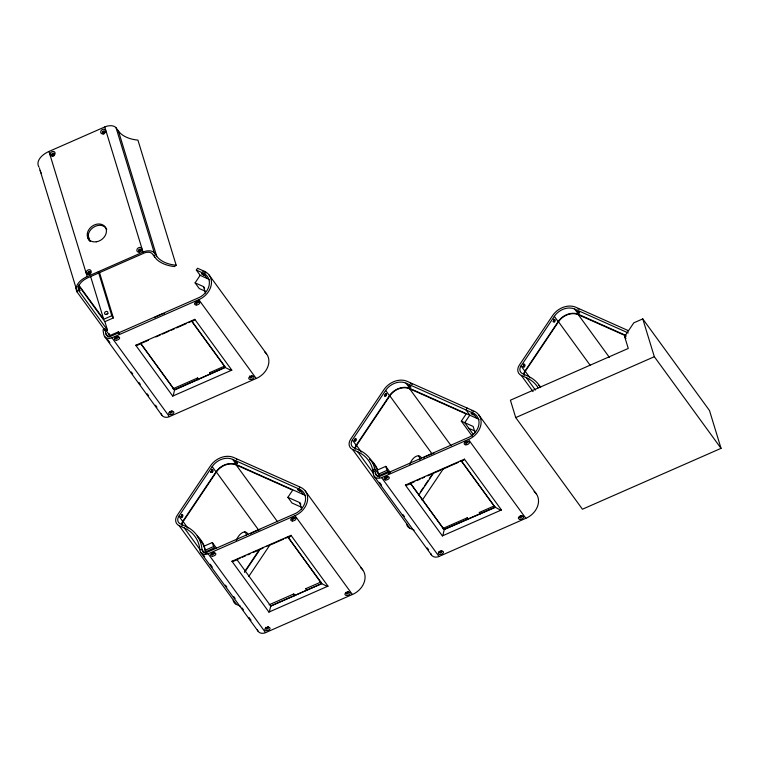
<?xml version="1.0" encoding="UTF-8"?>
<svg xmlns="http://www.w3.org/2000/svg" width="759" height="759" viewBox="0 0 759 759"><rect width="100%" height="100%" fill="white"/><g stroke="black" fill="none" stroke-linecap="round" stroke-linejoin="round"><path stroke-width="1.14" d="M76.261 287.955L76.27 288.486M178.906 516.148L178.441 516.936A6.708 5.341 -36.1 0 0 179.731 523.539L188.716 527.837A42.077 33.491 -36.1 0 1 201.828 547.97L202.036 550.038A4.867 3.871 -36.1 0 0 206.97 552.305L295.649 513.388A15.664 12.467 -36.1 0 0 300.602 489.735L232.596 459.347A15.664 12.467 -36.1 0 0 212.197 466.605L178.906 516.148L182.739 521.414L182.274 522.201A6.708 5.341 -36.1 0 0 181.581 524.478M301.684 507.325L292.016 503.018L287.879 497.335L292.708 490.143L236.191 464.973A15.218 12.116 -36.1 0 0 216.372 472.022L182.644 522.306A6.262 4.981 -36.1 0 0 182.056 525.807M352.356 439.973L351.891 440.751A6.708 5.341 -36.1 0 0 353.182 447.355L362.166 451.662A42.077 33.491 -36.1 0 1 374.585 468.227L375.487 473.863A4.867 3.871 -36.1 0 0 380.42 476.121L469.1 437.212A15.664 12.467 -36.1 0 0 474.052 413.551L406.046 383.172A15.664 12.467 -36.1 0 0 385.648 390.43L352.356 439.973L356.189 445.239L355.724 446.017A6.708 5.341 -36.1 0 0 355.013 449.053M472.383 436.34L461.33 421.16L466.159 413.968L409.642 388.798A15.218 12.116 -36.1 0 0 389.822 395.847L356.094 446.121A6.262 4.981 -36.1 0 0 355.43 448.948M628.234 332.926L574.724 309.084A15.664 12.467 -36.1 0 0 554.326 316.342L520.57 366.673A6.708 5.341 -36.1 0 0 521.86 373.276L530.845 377.584A42.077 33.491 -36.1 0 1 540.617 387.574M625.653 335.326L578.557 314.349A15.664 12.467 -36.1 0 0 558.159 321.617L524.403 371.938A6.708 5.341 -36.1 0 0 523.71 374.215M626.308 336.085L578.32 314.71A15.218 12.116 -36.1 0 0 558.501 321.769L524.773 372.043A6.262 4.981 -36.1 0 0 524.184 375.544M209.342 279.758A15.664 12.467 -36.1 0 0 208.241 278.999L200.167 275.308L196.334 270.043L197.539 268.25L204.418 271.314L205.803 273.212M205.537 291.352L199.237 288.543L195.101 282.86L200.167 275.308M182.739 521.414L216.03 471.87A15.664 12.467 -36.1 0 1 236.428 464.612L304.435 495.001A15.664 12.467 -36.1 0 1 305.535 495.75M244.882 571.261L259.236 549.886M244.578 572.381L259.587 550.038M248.715 576.527L269.597 545.436M356.189 445.239L389.481 395.695A15.664 12.467 -36.1 0 1 409.879 388.437L477.885 418.816A15.664 12.467 -36.1 0 1 478.986 419.575M467.183 408.067L465.979 409.86L469.812 415.126L464.745 422.678L473.028 434.063M420.287 492.164L423.55 487.316M424.86 485.371L428.123 480.513M429.423 478.568L432.687 473.711M418.674 495.229L433.683 472.885M422.165 500.352L443.047 469.261A15.664 12.467 -36.1 0 1 443.512 468.616M624.61 336.503L633.784 322.841L642.769 318.894L709.485 410.515L721.05 448.341L582.447 509.213L515.722 417.592L510.409 400.211L628.262 348.447L624.61 336.503L625.995 338.41M410.192 483.711L414.727 481.519M39.164 167.322A17.903 10.446 -17 0 1 48.965 151.458L104.77 126.943A8.956 5.228 -17 0 1 116.051 127.768L118.442 131.06A39.838 23.244 -17 0 0 137.18 140.035L137.92 140.092L176.173 265.223L174.475 266.57A42.077 24.554 -17 0 1 156.449 259.142L151.914 253.392A6.708 3.918 -17 0 0 144.637 252.861L88.016 277.69A15.664 9.146 -17 0 0 79.439 291.57L107.436 330.013L105.416 330.896L77.418 292.462L39.506 168.451M236.742 559.886L233.601 561.262A9.981 6.755 31.7 0 1 231.941 561.28L268.933 612.086L327.992 586.147L291.001 535.342L231.941 561.28M409.945 483.976L407.052 485.086A9.981 6.755 31.7 0 1 405.391 485.096L442.383 535.901L501.443 509.963L464.442 459.167L405.391 485.096M105.055 329.017L103.025 329.909L103.651 333.998A7.106 5.655 -36.1 0 0 111.971 337.802L200.12 299.065A17.903 14.25 -36.1 0 0 211.306 284.587A17.903 14.25 -36.1 0 0 204.418 271.314M161.193 413.693A7.106 5.655 -36.1 0 0 163.062 416.387L163.802 416.805A7.106 5.655 -36.1 0 0 169.371 416.644L257.529 377.897A17.903 14.25 -36.1 0 0 264.455 351.721M179.162 525.683L184.276 527.96A39.838 31.707 -36.1 0 1 199.75 548.605L199.845 550A7.106 5.655 -36.1 0 0 208.165 553.804L296.314 515.057A17.903 14.25 -36.1 0 0 307.499 500.579A17.903 14.25 -36.1 0 0 300.611 487.306L233.81 457.544A17.903 14.25 -36.1 0 0 210.49 465.846L177.16 515.446A8.956 7.125 -36.1 0 0 179.162 525.683L236.561 604.515L240.66 606.337M352.612 449.499L357.726 451.785A39.838 31.707 -36.1 0 1 372.536 469.062L373.295 473.825A7.106 5.655 -36.1 0 0 381.616 477.62L469.764 438.882A17.903 14.25 -36.1 0 0 480.95 424.404A17.903 14.25 -36.1 0 0 474.062 411.131L407.26 381.369A17.903 14.25 -36.1 0 0 383.94 389.671L350.611 439.271A8.956 7.125 -36.1 0 0 352.612 449.499L410.012 528.34L414.11 530.161M257.386 629.685A7.106 5.655 -36.1 0 0 259.255 632.38L259.995 632.807A7.106 5.655 -36.1 0 0 265.565 632.636L353.722 593.899A17.903 14.25 -36.1 0 0 360.648 567.723M430.837 553.51A7.106 5.655 -36.1 0 0 432.706 556.205L433.446 556.622A7.106 5.655 -36.1 0 0 439.015 556.461L527.173 517.714A17.903 14.25 -36.1 0 0 534.099 491.538M77.418 292.462A17.903 10.446 -17 0 1 87.219 276.589L143.024 252.083A8.956 5.228 -17 0 1 149.684 250.849L150.69 250.982A8.956 5.228 -17 0 1 154.305 252.908L156.696 256.191A39.838 23.244 -17 0 0 175.443 265.176L176.173 265.223M78.68 284.938L103.689 319.283L111.782 315.735L113.376 317.917L104.875 321.655L78.936 286.029M109.277 336.256L109.296 334.102L110.245 335.402L118.338 331.854L119.609 333.599M196.534 302.129L198.678 301.19M135.747 345.279L194.807 319.349L231.799 370.145L172.739 396.084L135.747 345.279A9.981 6.755 31.7 0 0 137.407 345.269L140.747 343.609L174.551 390.031L173.441 394.746A9.981 4.488 -85.8 0 1 172.739 396.084M141.829 343.134L148.337 340.279M155.927 336.939L160.263 335.042M162.435 334.083L168.944 331.228M171.107 330.279L174.361 328.846M176.534 327.897L186.297 323.609M188.46 322.651L191.714 321.228L225.518 367.65L230.053 369.88A9.981 6.755 31.7 0 0 231.799 370.145M172.9 388.817L197.587 377.973L198.222 378.845M210.29 374.491L209.721 372.641L224.749 366.037M174.447 389.69L225.414 367.299L174.551 390.031L140.643 343.267M197.179 535.968A42.523 33.851 -36.1 0 1 204.247 546.082L212.34 542.533L216.476 548.216M390.562 472.914L385.79 466.349L377.697 469.906A42.523 33.851 -36.1 0 0 369.956 459.204M212.34 542.533L213.583 546.546L205.49 550.095L206.827 553.406M385.79 466.349L387.033 470.362L378.532 474.1L374.699 468.834L372.669 469.726L374.054 471.624M206.439 551.404L214.531 547.846L213.583 546.546M251.457 533.065L258.743 529.867A1.793 1.044 -17 0 1 259.853 529.611M425.951 456.425L432.194 453.683M515.722 417.592L654.334 356.711L721.05 448.341M291.655 518.596L293.799 517.657M465.106 442.421L467.25 441.482M240.195 558.178L236.941 559.611L270.745 606.033L269.635 610.739A9.981 4.488 -85.8 0 1 268.933 612.086M242.358 557.229L245.612 555.797M247.785 554.848L249.958 553.89M253.202 552.467L257.548 550.56M259.711 549.601L262.965 548.178M268.392 545.797L283.572 539.127M285.735 538.178L290.213 536.395A9.981 4.488 -85.8 0 0 291.001 535.342M416.9 480.57L420.154 479.138M422.317 478.189L424.49 477.24M427.744 475.808L432.08 473.901M434.252 472.952L440.751 470.096M442.924 469.138L458.104 462.468M269.094 604.809L293.78 593.965L294.416 594.838M306.484 590.493L305.915 588.633L320.943 582.039M442.544 528.634L467.231 517.79L467.867 518.663M479.935 514.308L479.365 512.458L494.394 505.855M321.607 583.301L287.803 536.879L321.712 583.643L270.745 606.033L321.712 583.643L326.237 585.882A9.981 6.755 31.7 0 0 327.992 586.147M442.383 535.901A9.981 4.488 -85.8 0 0 443.085 534.564L444.195 529.848L410.287 483.085L444.091 529.507L495.058 507.116L499.688 509.697A9.981 6.755 31.7 0 0 501.443 509.963M192.416 321.38L194.019 320.402A9.981 4.488 -85.8 0 0 194.807 319.349M628.376 330.649L575.929 307.291A17.903 14.25 -36.1 0 0 552.618 315.583L519.289 365.193A8.956 7.125 -36.1 0 0 521.281 375.42L533.046 391.568M521.281 375.42L526.404 377.697A39.838 31.707 -36.1 0 1 538.159 387.802M196.334 270.043L204.408 273.733A15.664 12.467 -36.1 0 1 199.456 297.395L110.776 336.303A4.867 3.871 -36.1 0 1 105.843 334.045L105.245 330.004M195.101 282.86L203.497 286.608L204.664 288.211M461.33 421.16L473.142 426.425L475.087 432.782M468.882 428.361L475.181 431.169M287.879 497.335L299.691 502.6L300.858 504.204M203.773 274.065L202.966 273.591M579.506 311.921L578.918 311.579M473.189 413.778L472.392 413.247M299.388 489.745L298.657 489.175M410.239 385.657L409.632 385.164M236.457 461.595L235.983 461.121M574.724 309.084L578.557 314.349M578.32 314.71L609.401 357.404M558.501 321.769L590.274 365.402M554.326 316.342L558.159 321.617M525.219 371.293L530.057 377.935M521.035 365.885L524.867 371.151M526.404 377.697L535.399 390.05M478.777 414.85L536.186 493.682M472.81 412.905L476.643 418.171M468.445 439.489L525.854 518.321M406.046 383.172L409.879 388.437M409.642 388.798L451.093 445.713M461.254 460.694L495.058 507.116M479.365 512.458L480.001 513.331M389.822 395.847L431.956 453.711M385.648 390.43L389.481 395.695M387.033 470.362L389.253 473.417M381.616 477.62L439.015 556.461M356.54 445.381L361.379 452.022M375.382 473.208L377.935 476.718M357.726 451.785L373.637 473.625M379.519 482.373L381.597 485.219M403.038 514.659L404.424 516.566M427.251 547.903L428.626 549.81M374.111 476.197L431.52 555.028M209.133 275.033L266.542 353.865M203.165 273.088L206.998 278.354M198.811 299.672L256.21 378.504M192.302 321.825L224.721 366.36M305.327 491.026L362.736 569.857M299.359 489.081L303.192 494.346M209.721 372.641L210.357 373.513M295.004 515.665L352.404 594.496M232.596 459.347L236.428 464.612M236.191 464.973L277.642 521.888M305.915 588.633L306.551 589.515M216.372 472.022L258.506 529.896M212.197 466.605L216.03 471.87M111.971 337.802L169.371 416.644M105.691 329.89L108.888 334.283M105.738 333.391L108.29 336.901M107.806 339.7L109.875 342.556M131.316 371.995L132.702 373.893M138.925 382.441L140.311 384.339M147.227 393.845L148.612 395.743M155.529 405.24L156.914 407.137M104.467 336.379L161.876 415.211M208.165 553.804L265.565 632.636M183.09 521.556L187.928 528.198M201.932 549.393L204.484 552.903M184.276 527.96L200.186 549.81M201.922 552.846L204.693 556.651M210.224 564.25L212.302 567.096M225.442 585.142L226.818 587.039M233.734 596.536L235.119 598.443M242.036 607.94L243.421 609.838M248.952 617.437L251.03 620.283M200.661 552.372L258.069 631.213M41.318 173.346L40.958 172.616M77.095 290.801L76.574 289.53M40.625 171.847L40.18 170.481M204.247 546.082L206.078 553.102M642.769 318.894L654.334 356.711M467.231 517.79L467.8 519.64M444.091 529.507L495.162 507.467L461.358 461.045L463.664 460.22A9.981 4.488 -85.8 0 0 464.442 459.167M388.617 473.758L387.982 471.671L379.889 475.219L378.94 473.92L379.528 476.927M299.691 502.6L301.636 508.957M203.497 286.608L205.442 292.965M293.78 593.965L294.35 595.824M197.587 377.973L198.156 379.823M118.442 131.06L156.696 256.191M116.051 127.768L154.305 252.908M154.058 255.024L154.694 257.111M104.77 126.943L143.024 252.083M118.338 331.854L118.973 333.941M87.826 234.351L89.894 241.125M99.22 271.618L113.376 317.917M87.608 236.675L88.642 240.062M98.309 271.684L111.782 315.735M104.875 321.655L107.436 330.013M89.183 271.855L89.875 274.113A1.347 1.072 -36.1 0 1 88.272 273.705A1.347 1.072 -36.1 0 1 89.192 272.073A1.347 1.072 -36.1 0 1 90.71 272.718M90.568 276.371L103.689 319.283M104.723 328.647L105.416 330.896M48.965 151.458L87.219 276.589M77.845 286.342L79.439 291.57M406.606 524.08L406.852 525A8.956 7.125 -36.1 0 0 410.012 528.34M233.155 600.255L233.402 601.175A8.956 7.125 -36.1 0 0 236.561 604.515M379.111 477.06L378.418 473.493A42.077 33.491 -36.1 0 0 369.861 459.707M109.296 334.102L109.884 337.11M90.274 241.248A10.294 8.197 -36.1 0 1 93.006 227.596A10.294 8.197 -36.1 0 1 106.772 229.36M90.71 273.069A1.347 1.072 -36.1 0 1 90.444 273.667M139.02 251.618A1.347 1.072 -36.1 0 1 139.95 249.787A1.347 1.072 -36.1 0 1 141.383 250.821M104.315 133.688A1.347 1.072 -36.1 0 1 102.807 133.252A1.347 1.072 -36.1 0 1 103.509 131.686A1.347 1.072 -36.1 0 1 105.112 131.905M54.287 155.5A1.347 1.072 -36.1 0 1 53.595 155.956M52.713 155.956A1.347 1.072 -36.1 0 1 52.437 154.333A1.347 1.072 -36.1 0 1 54.297 153.878M106.469 314.482A1.793 1.423 -36.1 0 1 107.996 313.571M202.33 271.02A2.685 0.674 33.9 0 1 203.137 271.333M203.829 271.722A2.685 0.674 33.9 0 1 204.304 272.026M154.409 317.679A1.793 1.044 -17 0 1 155.263 317.063L162.549 313.865A1.793 1.044 -17 0 1 164.267 313.695M172.027 410.97A1.347 0.787 -17 0 1 171.069 411.9A1.347 0.787 -17 0 1 169.637 411.843M252.035 376.056A1.347 0.787 -17 0 1 250.423 376.853A1.347 0.787 -17 0 1 249.55 376.056M117.797 336.598A1.347 0.787 -17 0 1 116.118 337.575A1.347 0.787 -17 0 1 115.34 336.598M197.757 300.953A1.347 0.787 -17 0 1 197.198 302.158A1.347 0.787 -17 0 1 195.442 302.158M355.25 438.332A1.347 0.74 -66 0 1 355.203 439.897A1.347 0.74 -66 0 1 354.045 440.704M355.316 439.167A2.685 1.48 -66 0 1 354.567 440.637M385.563 393.504A1.347 0.74 -66 0 1 385.411 394.927A1.347 0.74 -66 0 1 384.405 395.771M385.695 393.418A2.685 1.48 -66 0 1 384.614 395.875M410.296 383.323A2.685 0.674 33.9 0 1 410.998 383.703M411.691 384.168A2.685 0.674 33.9 0 1 412.128 384.5M409.756 464.252A10.294 5.664 -66 0 1 416.017 456.377A10.294 5.664 -66 0 1 421.568 458.455M418.465 455.827A10.294 5.664 -66 0 1 419.964 459.935M460.428 461.111A15.664 12.467 -36.1 0 1 462.487 461.624M440.286 470.182A1.347 0.74 -66 0 1 439.841 470.523M471.662 410.771A2.685 0.674 33.9 0 1 472.354 410.961M473.236 411.397A2.685 0.674 33.9 0 1 473.711 411.682M423.807 458.085A1.793 1.044 -17 0 1 423.873 457.791M424.186 457.354A1.793 1.044 -17 0 1 424.907 456.88M432.858 453.484A1.793 1.044 -17 0 1 433.911 453.512M441.653 550.617A1.347 0.787 -17 0 1 440.581 551.755A1.347 0.787 -17 0 1 439.082 551.385M521.727 515.788A1.347 0.787 -17 0 1 520.674 516.585A1.347 0.787 -17 0 1 519.374 516.49M387.451 476.244A1.347 0.787 -17 0 1 386.369 477.307A1.347 0.787 -17 0 1 384.898 477.013M467.506 441.33A1.347 0.787 -17 0 1 465.846 442.222A1.347 0.787 -17 0 1 465.02 441.33M523.302 364.225A1.347 0.74 -66 0 1 524.033 365.421A1.347 0.74 -66 0 1 522.59 366.531M524.175 364.054A2.685 1.48 -66 0 1 522.904 366.948M553.691 319.188A1.347 0.74 -66 0 1 554.25 320.459A1.347 0.74 -66 0 1 552.931 321.655M554.279 319.852A2.685 1.48 -66 0 1 553.605 321.38M578.007 308.885A2.685 0.674 33.9 0 1 578.975 309.236M538.634 385.126A42.523 33.851 -36.1 0 1 540.588 386.948M181.799 514.507A1.347 0.74 -66 0 1 181.885 515.75A1.347 0.74 -66 0 1 181.003 516.86M181.942 515.086A2.685 1.48 -66 0 1 181.268 516.604M211.808 469.432A1.347 0.74 -66 0 1 211.96 471.102A1.347 0.74 -66 0 1 210.623 471.766M212.264 469.347A2.685 1.48 -66 0 1 210.632 472.534M236.419 459.309A2.685 0.674 33.9 0 1 237.074 459.612M299.331 487.335A2.685 0.674 33.9 0 1 300.023 487.714M250.423 533.966A1.793 1.044 -17 0 1 250.887 533.397M236.305 540.436A10.294 5.664 -66 0 1 242.567 532.552A10.294 5.664 -66 0 1 248.117 534.63M244.54 531.623A10.294 5.664 -66 0 1 246.438 535.256M287.338 537.353A15.664 12.467 -36.1 0 1 288.714 537.695M289.046 537.799A15.664 12.467 -36.1 0 1 289.691 538.046M268.079 626.583A1.347 0.787 -17 0 1 267.13 627.94A1.347 0.787 -17 0 1 265.631 627.313M348.296 591.622A1.347 0.787 -17 0 1 347.224 592.76A1.347 0.787 -17 0 1 345.724 592.39M266.997 546.157A1.347 0.74 -66 0 1 266.751 546.452M198.127 537.495A42.077 33.491 -36.1 0 1 205.661 553.235M213.915 552.191A1.347 0.787 -17 0 1 212.918 553.482A1.347 0.787 -17 0 1 211.4 552.95M294.094 517.249A1.347 0.787 -17 0 1 293.012 518.302A1.347 0.787 -17 0 1 291.532 518.018M201.543 273.619L203.773 275.1L201.543 273.619M235.252 461.785L237.491 463.265L235.271 461.757M297.737 489.621L299.966 491.101L297.737 489.621M408.703 385.61L410.942 387.09L408.721 385.572M471.187 413.437L473.417 414.917L471.225 413.389M577.381 311.522L579.62 313.002L577.4 311.494M78.832 288.306L79.942 290.725L78.86 288.268M139.656 251.466A1.347 1.072 -36.1 0 0 140.851 249.569A1.347 1.072 -36.1 0 0 138.679 249.891A1.347 1.072 -36.1 0 0 139.656 251.466M139.201 252.102A2.685 2.135 -36.1 0 0 141.591 248.307A2.685 2.135 -36.1 0 0 137.246 248.952A2.685 2.135 -36.1 0 0 139.201 252.102M88.983 273.724A1.347 1.072 -36.1 0 0 90.179 271.826A1.347 1.072 -36.1 0 0 88.006 272.149A1.347 1.072 -36.1 0 0 88.983 273.724M88.528 274.35A2.685 2.135 -36.1 0 0 90.919 270.565A2.685 2.135 -36.1 0 0 86.573 271.2A2.685 2.135 -36.1 0 0 88.528 274.35M103.509 133.233A1.347 1.072 -36.1 0 0 104.704 131.335A1.347 1.072 -36.1 0 0 102.531 131.658A1.347 1.072 -36.1 0 0 103.509 133.233M103.053 133.859A2.685 2.135 -36.1 0 0 105.444 130.074A2.685 2.135 -36.1 0 0 101.099 130.709A2.685 2.135 -36.1 0 0 103.053 133.859M52.921 155.453A1.347 1.072 -36.1 0 0 54.107 153.555A1.347 1.072 -36.1 0 0 51.944 153.878A1.347 1.072 -36.1 0 0 52.921 155.453M52.466 156.079A2.685 2.135 -36.1 0 0 54.847 152.293A2.685 2.135 -36.1 0 0 50.511 152.929A2.685 2.135 -36.1 0 0 52.466 156.079M96.27 241.817A10.294 8.197 -36.1 0 0 105.416 227.292A10.294 8.197 -36.1 0 0 88.775 229.74A10.294 8.197 -36.1 0 0 96.27 241.817M106.042 314.482A1.793 1.423 -36.1 0 0 107.75 312.015A1.793 1.423 -36.1 0 0 104.875 312.3A1.793 1.423 -36.1 0 0 106.042 314.482M250.631 377.764A1.347 0.787 -17 0 0 252.377 376.53A1.347 0.787 -17 0 0 250.261 376.455A1.347 0.787 -17 0 0 250.631 377.764M250.432 379.443A2.685 1.565 -17 0 0 253.923 376.976A2.685 1.565 -17 0 0 249.692 376.825A2.685 1.565 -17 0 0 250.432 379.443M170.547 412.934A1.347 0.787 -17 0 0 172.284 411.71A1.347 0.787 -17 0 0 170.168 411.634A1.347 0.787 -17 0 0 170.547 412.934M170.339 414.613A2.685 1.565 -17 0 0 173.83 412.156A2.685 1.565 -17 0 0 169.599 412.004A2.685 1.565 -17 0 0 170.339 414.613M196.42 303.306A1.347 0.787 -17 0 0 198.165 302.073A1.347 0.787 -17 0 0 196.04 301.997A1.347 0.787 -17 0 0 196.42 303.306M196.22 304.985A2.685 1.565 -17 0 0 199.702 302.528A2.685 1.565 -17 0 0 195.471 302.376A2.685 1.565 -17 0 0 196.22 304.985M116.326 338.476A1.347 0.787 -17 0 0 118.072 337.252A1.347 0.787 -17 0 0 115.956 337.176A1.347 0.787 -17 0 0 116.326 338.476M116.127 340.155A2.685 1.565 -17 0 0 119.609 337.698A2.685 1.565 -17 0 0 115.377 337.546A2.685 1.565 -17 0 0 116.127 340.155M355.705 440.827A1.347 0.74 -66 0 0 356.075 438.683A1.347 0.74 -66 0 0 354.633 440.106A1.347 0.74 -66 0 0 355.705 440.827M385.914 395.866A1.347 0.74 -66 0 0 386.293 393.712A1.347 0.74 -66 0 0 384.841 395.135A1.347 0.74 -66 0 0 385.914 395.866M520.276 517.581A1.347 0.787 -17 0 0 522.021 516.348A1.347 0.787 -17 0 0 519.906 516.272A1.347 0.787 -17 0 0 520.276 517.581M520.076 519.26A2.685 1.565 -17 0 0 523.568 516.794A2.685 1.565 -17 0 0 519.327 516.642A2.685 1.565 -17 0 0 520.076 519.26M440.192 552.751A1.347 0.787 -17 0 0 441.928 551.527A1.347 0.787 -17 0 0 439.812 551.451A1.347 0.787 -17 0 0 440.192 552.751M439.983 554.431A2.685 1.565 -17 0 0 443.474 551.973A2.685 1.565 -17 0 0 439.243 551.821A2.685 1.565 -17 0 0 439.983 554.431M466.064 443.123A1.347 0.787 -17 0 0 467.8 441.89A1.347 0.787 -17 0 0 465.684 441.814A1.347 0.787 -17 0 0 466.064 443.123M465.865 444.802A2.685 1.565 -17 0 0 469.347 442.345A2.685 1.565 -17 0 0 465.115 442.193A2.685 1.565 -17 0 0 465.865 444.802M385.97 478.293A1.347 0.787 -17 0 0 387.716 477.069A1.347 0.787 -17 0 0 385.6 476.994A1.347 0.787 -17 0 0 385.97 478.293M385.771 479.973A2.685 1.565 -17 0 0 389.253 477.515A2.685 1.565 -17 0 0 385.022 477.364A2.685 1.565 -17 0 0 385.771 479.973M524.374 366.749A1.347 0.74 -66 0 0 524.754 364.595A1.347 0.74 -66 0 0 523.302 366.018A1.347 0.74 -66 0 0 524.374 366.749M554.592 321.778A1.347 0.74 -66 0 0 554.971 319.634A1.347 0.74 -66 0 0 553.52 321.057A1.347 0.74 -66 0 0 554.592 321.778M346.825 593.756A1.347 0.787 -17 0 0 348.571 592.523A1.347 0.787 -17 0 0 346.455 592.447A1.347 0.787 -17 0 0 346.825 593.756M346.626 595.436A2.685 1.565 -17 0 0 350.117 592.978A2.685 1.565 -17 0 0 345.876 592.826A2.685 1.565 -17 0 0 346.626 595.436M266.741 628.926A1.347 0.787 -17 0 0 268.477 627.702A1.347 0.787 -17 0 0 266.362 627.627A1.347 0.787 -17 0 0 266.741 628.926M266.532 630.606A2.685 1.565 -17 0 0 270.024 628.148A2.685 1.565 -17 0 0 265.792 627.997A2.685 1.565 -17 0 0 266.532 630.606M292.613 519.298A1.347 0.787 -17 0 0 294.35 518.074A1.347 0.787 -17 0 0 292.234 517.999A1.347 0.787 -17 0 0 292.613 519.298M292.414 520.978A2.685 1.565 -17 0 0 295.896 518.52A2.685 1.565 -17 0 0 291.665 518.369A2.685 1.565 -17 0 0 292.414 520.978M212.52 554.478A1.347 0.787 -17 0 0 214.266 553.245A1.347 0.787 -17 0 0 212.15 553.169A1.347 0.787 -17 0 0 212.52 554.478M212.321 556.157A2.685 1.565 -17 0 0 215.803 553.7A2.685 1.565 -17 0 0 211.571 553.548A2.685 1.565 -17 0 0 212.321 556.157M182.255 517.002A1.347 0.74 -66 0 0 182.625 514.858A1.347 0.74 -66 0 0 181.183 516.281A1.347 0.74 -66 0 0 182.255 517.002M212.463 472.041A1.347 0.74 -66 0 0 212.843 469.887A1.347 0.74 -66 0 0 211.391 471.311A1.347 0.74 -66 0 0 212.463 472.041"/></g></svg>
